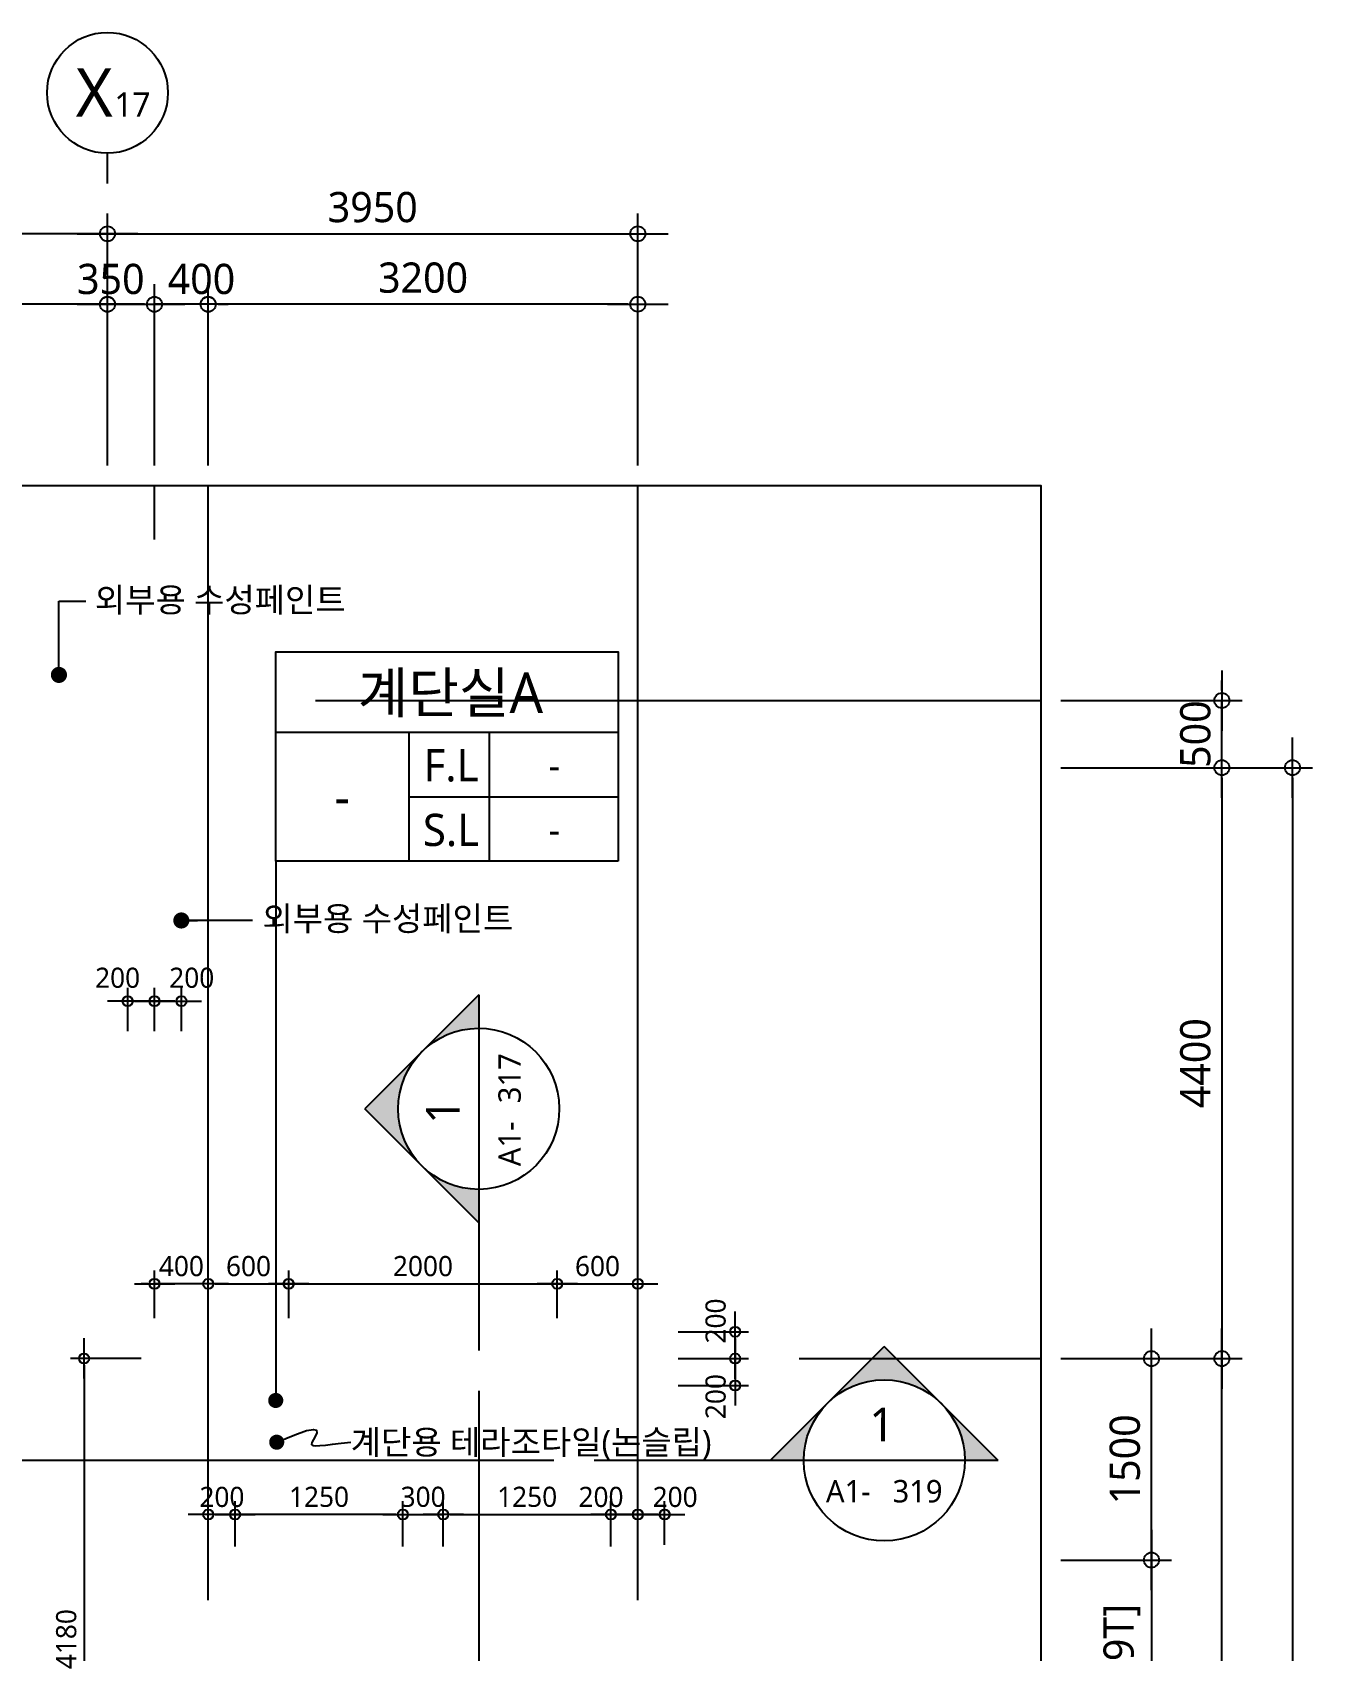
# Model space of a CAD drawing. Header units: millimetres. Extents: x -65167 to 413267, y -17142 to 66587.
# Drawn here: x 141053 to 150587, y 29162 to 41213 of the extents above; entities that cross this region are included whole.
import ezdxf
from ezdxf.enums import TextEntityAlignment as Align

# ---------------------------------------------------------------- set-up
doc = ezdxf.new("R2010")
doc.units = ezdxf.units.MM
doc.header["$LTSCALE"] = 75
doc.header["$MEASUREMENT"] = 0
doc.header["$PDSIZE"] = -10
doc.linetypes.add('CENTER', pattern=[2, 1.25, -0.25, 0.25, -0.25])
doc.layers.get('0').update_dxf_attribs({"linetype": 'CONTINUOUS'})
doc.layers.get('Defpoints').update_dxf_attribs({"color": 171, "linetype": 'CONTINUOUS'})
for name, color, linetype in [('CEN(ST)', 1, 'CENTER'), ('LED', 7, 'CONTINUOUS'), ('NDIM', 7, 'CONTINUOUS'), ('SYM', 7, 'CONTINUOUS'), ('SYM(AXIS)', 7, 'CONTINUOUS'), ('TEXT', 3, 'CONTINUOUS'), ('TEXT(AXIS)', 2, 'CONTINUOUS'), ('TEXT(MIN)', 7, 'CONTINUOUS'), ('TEXT(실명)', 3, 'CONTINUOUS'), ('TEXT-기입', 6, 'CONTINUOUS'), ('TITLE', 7, 'CONTINUOUS')]:
    doc.layers.add(name, color=color, linetype=linetype)
doc.styles.add('CGS', font='cgse', dxfattribs={"bigfont": 'cgs'})
doc.styles.add('나눔바른고딕', font='NanumBarunGothic.ttf')
doc.dimstyles.new('NDIM 1200', dxfattribs={"dimscale": 75, "dimtxt": 3, "dimasz": 1, "dimexe": 2, "dimexo": 2, "dimgap": 1, "dimtad": 1, "dimdec": 0, "dimdsep": 46, "dimtxsty": 'CGS', "dimblk": 'DOT0', "dimcen": 1, "dimdle": 8, "dimclrd": 256, "dimclre": 256, "dimclrt": 256, "dimadec": 0, "dimazin": 0, "dimtfac": 1, "dimtdec": 0, "dimtix": 1, "dimtmove": 2, "dimatfit": 3, "dimldrblk": 'DOT0', "dimfxl": 1, "dimtolj": 1, "dimtzin": 0, "dimlwd": -1, "dimlwe": -1, "dimarcsym": 0})

# ---------------------------------------------------------------- blocks, each defined once
blk = doc.blocks.new('A$C2F20087E')
at = {"layer": 'SYM(AXIS)'}
blk.add_line((600, 0), (600, 300), dxfattribs=at)
blk.add_circle((600, 900), 600, dxfattribs=at)
blk = doc.blocks.new('DOT0')
blk.add_line((-3, 0), (3, 0))
at = {"color": 6}
blk.add_circle((0, 0), 0.75, dxfattribs=at)
blk = doc.blocks.new('*D312')
at = {"layer": 'Defpoints', "color": 0, "ltscale": 0.4, "transparency": 16777216}
for p in [(130613, 39713), (130613, 37838), (141613, 37838)]:
    blk.add_point(p, dxfattribs=at)
at = {"layer": 'NDIM', "ltscale": 0.4, "transparency": 16777216}
for p, q in [((130613, 37988), (130613, 39863)), ((141613, 37988), (141613, 39863)), ((141538, 39713), (130688, 39713))]:
    blk.add_line(p, q, dxfattribs=at)
at = {"layer": 'NDIM', "ltscale": 0.4, "transparency": 16777216, "xscale": 75, "yscale": 75, "zscale": 75, "rotation": 180}
blk.add_blockref('DOT0', (130613, 39713), dxfattribs=at)
at = {"layer": 'NDIM', "ltscale": 0.4, "transparency": 16777216, "xscale": 75, "yscale": 75, "zscale": 75}
blk.add_blockref('DOT0', (141613, 39713), dxfattribs=at)
at = {"layer": 'NDIM', "ltscale": 0.4, "transparency": 16777216, "insert": (136113, 39910), "char_height": 225, "attachment_point": 5, "style": '나눔바른고딕'}
blk.add_mtext('\\A1;11000', dxfattribs=at)
blk = doc.blocks.new('*D313')
at = {"layer": 'Defpoints', "color": 0, "ltscale": 0.4, "transparency": 16777216}
for p in [(139213, 39188), (139213, 37838), (141613, 37838)]:
    blk.add_point(p, dxfattribs=at)
at = {"layer": 'NDIM', "ltscale": 0.4, "transparency": 16777216}
for p, q in [((139213, 37988), (139213, 39338)), ((141613, 37988), (141613, 39338)), ((141538, 39188), (139288, 39188))]:
    blk.add_line(p, q, dxfattribs=at)
at = {"layer": 'NDIM', "ltscale": 0.4, "transparency": 16777216, "xscale": 75, "yscale": 75, "zscale": 75, "rotation": 180}
blk.add_blockref('DOT0', (139213, 39188), dxfattribs=at)
at = {"layer": 'NDIM', "ltscale": 0.4, "transparency": 16777216, "xscale": 75, "yscale": 75, "zscale": 75}
blk.add_blockref('DOT0', (141613, 39188), dxfattribs=at)
at = {"layer": 'NDIM', "ltscale": 0.4, "transparency": 16777216, "insert": (140413, 39385), "char_height": 225, "attachment_point": 5, "style": '나눔바른고딕'}
blk.add_mtext('\\A1;2400', dxfattribs=at)
blk = doc.blocks.new('*D317')
at = {"layer": 'Defpoints', "color": 0, "ltscale": 0.4, "transparency": 16777216}
for p in [(141612.5, 39187.5), (141612.5, 37837.5), (141962.5, 37837.5)]:
    blk.add_point(p, dxfattribs=at)
at = {"layer": 'NDIM', "ltscale": 0.4, "transparency": 16777216}
for p, q in [((141612.5, 37987.5), (141612.5, 39337.5)), ((141962.5, 37987.5), (141962.5, 39337.5)), ((141887.5, 39187.5), (141687.5, 39187.5))]:
    blk.add_line(p, q, dxfattribs=at)
at = {"layer": 'NDIM', "ltscale": 0.4, "transparency": 16777216, "xscale": 75, "yscale": 75, "zscale": 75, "rotation": 180}
blk.add_blockref('DOT0', (141612.5, 39187.5), dxfattribs=at)
at = {"layer": 'NDIM', "ltscale": 0.4, "transparency": 16777216, "xscale": 75, "yscale": 75, "zscale": 75}
blk.add_blockref('DOT0', (141962.5, 39187.5), dxfattribs=at)
at = {"layer": 'NDIM', "ltscale": 0.4, "transparency": 16777216, "insert": (141637.5, 39375), "char_height": 225, "attachment_point": 5, "style": '나눔바른고딕'}
blk.add_mtext('\\A1;350', dxfattribs=at)
blk = doc.blocks.new('*D318')
at = {"layer": 'Defpoints', "color": 0, "ltscale": 0.4, "transparency": 16777216}
for p in [(142363, 39188), (142363, 37838), (145562, 37838)]:
    blk.add_point(p, dxfattribs=at)
at = {"layer": 'NDIM', "ltscale": 0.4, "transparency": 16777216}
for p, q in [((142363, 37988), (142363, 39338)), ((145562, 37988), (145562, 39338)), ((145487, 39188), (142438, 39188))]:
    blk.add_line(p, q, dxfattribs=at)
at = {"layer": 'NDIM', "ltscale": 0.4, "transparency": 16777216, "xscale": 75, "yscale": 75, "zscale": 75, "rotation": 180}
blk.add_blockref('DOT0', (142363, 39188), dxfattribs=at)
at = {"layer": 'NDIM', "ltscale": 0.4, "transparency": 16777216, "xscale": 75, "yscale": 75, "zscale": 75}
blk.add_blockref('DOT0', (145562, 39188), dxfattribs=at)
at = {"layer": 'NDIM', "ltscale": 0.4, "transparency": 16777216, "insert": (143963, 39385), "char_height": 225, "attachment_point": 5, "style": '나눔바른고딕'}
blk.add_mtext('\\A1;3200', dxfattribs=at)
blk = doc.blocks.new('*D319')
at = {"layer": 'Defpoints', "color": 0, "ltscale": 0.4, "transparency": 16777216}
for p in [(141962.5, 39187.5), (141962.5, 37837.5), (142362.5, 37837.5)]:
    blk.add_point(p, dxfattribs=at)
at = {"layer": 'NDIM', "ltscale": 0.4, "transparency": 16777216}
for p, q in [((141962.5, 37987.5), (141962.5, 39337.5)), ((142362.5, 37987.5), (142362.5, 39337.5)), ((141887.5, 39187.5), (141812.5, 39187.5)), ((142362.5, 39187.5), (141962.5, 39187.5)), ((142437.5, 39187.5), (142512.5, 39187.5))]:
    blk.add_line(p, q, dxfattribs=at)
at = {"layer": 'NDIM', "ltscale": 0.4, "transparency": 16777216, "xscale": 75, "yscale": 75, "zscale": 75}
blk.add_blockref('DOT0', (141962.5, 39187.5), dxfattribs=at)
at = {"layer": 'NDIM', "ltscale": 0.4, "transparency": 16777216, "xscale": 75, "yscale": 75, "zscale": 75, "rotation": 180}
blk.add_blockref('DOT0', (142362.5, 39187.5), dxfattribs=at)
at = {"layer": 'NDIM', "ltscale": 0.4, "transparency": 16777216, "insert": (142312.5, 39375), "char_height": 225, "attachment_point": 5, "style": '나눔바른고딕'}
blk.add_mtext('\\A1;400', dxfattribs=at)
blk = doc.blocks.new('*D320')
at = {"layer": 'Defpoints', "color": 0, "ltscale": 0.4, "transparency": 16777216}
for p in [(148562, 35737), (148562, 19187), (150437, 19187)]:
    blk.add_point(p, dxfattribs=at)
at = {"layer": 'NDIM', "ltscale": 0.4, "transparency": 16777216}
for p, q in [((148712, 35737), (150587, 35737)), ((150437, 35662), (150437, 19262)), ((148712, 19187), (150587, 19187))]:
    blk.add_line(p, q, dxfattribs=at)
at = {"layer": 'NDIM', "ltscale": 0.4, "transparency": 16777216, "xscale": 75, "yscale": 75, "zscale": 75}
for p, rotation in [((150437, 35737), 90), ((150437, 19187), 270)]:
    blk.add_blockref('DOT0', p, dxfattribs=dict(at, rotation=rotation))
at = {"layer": 'NDIM', "ltscale": 0.4, "transparency": 16777216, "insert": (150240, 27462), "char_height": 225, "attachment_point": 5, "rotation": 90, "style": '나눔바른고딕'}
blk.add_mtext('\\A1;16550', dxfattribs=at)
blk = doc.blocks.new('*D321')
at = {"layer": 'Defpoints', "color": 0, "ltscale": 0.4, "transparency": 16777216}
for p in [(148562, 35737), (148562, 31337), (149912, 31337)]:
    blk.add_point(p, dxfattribs=at)
at = {"layer": 'NDIM', "ltscale": 0.4, "transparency": 16777216}
for p, q in [((148712, 35737), (150062, 35737)), ((149912, 35662), (149912, 31412)), ((148712, 31337), (150062, 31337))]:
    blk.add_line(p, q, dxfattribs=at)
at = {"layer": 'NDIM', "ltscale": 0.4, "transparency": 16777216, "xscale": 75, "yscale": 75, "zscale": 75}
for p, rotation in [((149912, 35737), 90), ((149912, 31337), 270)]:
    blk.add_blockref('DOT0', p, dxfattribs=dict(at, rotation=rotation))
at = {"layer": 'NDIM', "ltscale": 0.4, "transparency": 16777216, "insert": (149715, 33537), "char_height": 225, "attachment_point": 5, "rotation": 90, "style": '나눔바른고딕'}
blk.add_mtext('\\A1;4400', dxfattribs=at)
blk = doc.blocks.new('*D322')
at = {"layer": 'Defpoints', "color": 0, "ltscale": 0.4, "transparency": 16777216}
for p in [(148562, 31337), (149912, 31337), (148562, 25538)]:
    blk.add_point(p, dxfattribs=at)
at = {"layer": 'NDIM', "ltscale": 0.4, "transparency": 16777216}
for p, q in [((148712, 31337), (150062, 31337)), ((149912, 25613), (149912, 31262)), ((148712, 25538), (150062, 25538))]:
    blk.add_line(p, q, dxfattribs=at)
at = {"layer": 'NDIM', "ltscale": 0.4, "transparency": 16777216, "xscale": 75, "yscale": 75, "zscale": 75}
for p, rotation in [((149912, 31337), 90), ((149912, 25538), 270)]:
    blk.add_blockref('DOT0', p, dxfattribs=dict(at, rotation=rotation))
at = {"layer": 'NDIM', "ltscale": 0.4, "transparency": 16777216, "insert": (149715, 28437), "char_height": 225, "attachment_point": 5, "rotation": 90, "style": '나눔바른고딕'}
blk.add_mtext('\\A1;5800', dxfattribs=at)
blk = doc.blocks.new('*D326')
at = {"layer": 'Defpoints', "color": 0, "ltscale": 0.4, "transparency": 16777216}
for p in [(148562, 31337), (149387, 31337), (148562, 29837)]:
    blk.add_point(p, dxfattribs=at)
at = {"layer": 'NDIM', "ltscale": 0.4, "transparency": 16777216}
for p, q in [((148712, 31337), (149537, 31337)), ((149387, 29912), (149387, 31262)), ((148712, 29837), (149537, 29837))]:
    blk.add_line(p, q, dxfattribs=at)
at = {"layer": 'NDIM', "ltscale": 0.4, "transparency": 16777216, "xscale": 75, "yscale": 75, "zscale": 75}
for p, rotation in [((149387, 31337), 90), ((149387, 29837), 270)]:
    blk.add_blockref('DOT0', p, dxfattribs=dict(at, rotation=rotation))
at = {"layer": 'NDIM', "ltscale": 0.4, "transparency": 16777216, "insert": (149190, 30587), "char_height": 225, "attachment_point": 5, "rotation": 90, "style": '나눔바른고딕'}
blk.add_mtext('\\A1;1500', dxfattribs=at)
blk = doc.blocks.new('*D327')
at = {"layer": 'Defpoints', "color": 0, "ltscale": 0.4, "transparency": 16777216}
for p in [(148562, 29837), (148562, 27317), (149387, 27317)]:
    blk.add_point(p, dxfattribs=at)
at = {"layer": 'NDIM', "ltscale": 0.4, "transparency": 16777216}
for p, q in [((148712, 29837), (149537, 29837)), ((149387, 29762), (149387, 27392)), ((148712, 27317), (149537, 27317))]:
    blk.add_line(p, q, dxfattribs=at)
at = {"layer": 'NDIM', "ltscale": 0.4, "transparency": 16777216, "xscale": 75, "yscale": 75, "zscale": 75}
for p, rotation in [((149387, 29837), 90), ((149387, 27317), 270)]:
    blk.add_blockref('DOT0', p, dxfattribs=dict(at, rotation=rotation))
at = {"layer": 'NDIM', "ltscale": 0.4, "transparency": 16777216, "insert": (149167, 28577), "char_height": 225, "attachment_point": 5, "rotation": 90, "style": '나눔바른고딕'}
blk.add_mtext('\\A1;2520[280X9T]', dxfattribs=at)
blk = doc.blocks.new('SDFEW')
at = {"layer": 'SYM'}
h = blk.add_hatch(color=256, dxfattribs=at)
h.paths.add_polyline_path([(-50, -3422), (375, -3846, -0.414214), (375, -2997)])
h.paths.add_polyline_path([(375, -3846), (799, -4270), (799, -4022, -0.198912)])
h.paths.add_polyline_path([(375, -2997, -0.198912), (799, -2822), (799, -2573)])
at = {"layer": 'Defpoints'}
blk.add_line((799, -1022), (799, 12533), dxfattribs=at)
at = {"layer": 'SYM'}
for p, q in [((799, -1322), (799, -1022)), ((799, -2822), (799, -1622)), ((799, -2573), (-50, -3422)), ((799, -4022), (799, -2822)), ((799, -4270), (-50, -3422)), ((799, -4270), (799, -4022))]:
    blk.add_line(p, q, dxfattribs=at)
blk.add_arc((799, -3422), 600, 90, 89.5643, dxfattribs=at)
blk = doc.blocks.new('*D349')
at = {"layer": 'Defpoints', "color": 0, "ltscale": 0.4, "transparency": 16777216}
for p in [(148562, 36237), (149912, 36237), (148562, 35737)]:
    blk.add_point(p, dxfattribs=at)
at = {"layer": 'NDIM', "ltscale": 0.4, "transparency": 16777216}
for p, q in [((149912, 36312), (149912, 36387)), ((148712, 36237), (150062, 36237)), ((149912, 35737), (149912, 36237)), ((148712, 35737), (150062, 35737)), ((149912, 35662), (149912, 35587))]:
    blk.add_line(p, q, dxfattribs=at)
at = {"layer": 'NDIM', "ltscale": 0.4, "transparency": 16777216, "xscale": 75, "yscale": 75, "zscale": 75}
for p, rotation in [((149912, 36237), 270), ((149912, 35737), 90)]:
    blk.add_blockref('DOT0', p, dxfattribs=dict(at, rotation=rotation))
at = {"layer": 'NDIM', "ltscale": 0.4, "transparency": 16777216, "insert": (149715, 35987), "char_height": 225, "attachment_point": 5, "rotation": 90, "style": '나눔바른고딕'}
blk.add_mtext('\\A1;500', dxfattribs=at)
blk = doc.blocks.new('A$C51E23882')
at = {"layer": 'TITLE'}
blk.add_lwpolyline([(8500, 0), (0, 0), (0, 5200), (8500, 5200)], close=True, dxfattribs=at)
for points in [[(8500, 3200), (0, 3200)], [(3300, 3200), (3300, 0)], [(5300, 3200), (5300, 0)], [(3300, 1600), (8500, 1600)]]:
    blk.add_lwpolyline(points, dxfattribs=at)
at = {"layer": 'TITLE', "style": '나눔바른고딕'}
for s, p in [('F.L', (4352, 2378)), ('S.L', (4352, 778))]:
    blk.add_text(s, height=800, dxfattribs=at).set_placement(p, align=Align.MIDDLE)
blk = doc.blocks.new('*D392')
at = {"layer": 'Defpoints', "color": 0, "ltscale": 0.4, "transparency": 16777216}
for p in [(141963, 31338), (141438, 27158), (141963, 27158)]:
    blk.add_point(p, dxfattribs=at)
at = {"layer": 'NDIM', "ltscale": 0.4, "transparency": 16777216}
for p, q in [((141863, 31338), (141338, 31338)), ((141438, 31288), (141438, 27208)), ((141863, 27158), (141338, 27158))]:
    blk.add_line(p, q, dxfattribs=at)
at = {"layer": 'NDIM', "ltscale": 0.4, "transparency": 16777216, "xscale": 50, "yscale": 50, "zscale": 50}
for p, rotation in [((141438, 31338), 90), ((141438, 27158), 270)]:
    blk.add_blockref('DOT0', p, dxfattribs=dict(at, rotation=rotation))
at = {"layer": 'NDIM', "ltscale": 0.4, "transparency": 16777216, "insert": (141306, 29248), "char_height": 150, "attachment_point": 5, "rotation": 90, "style": '나눔바른고딕'}
blk.add_mtext('\\A1;4180', dxfattribs=at)
blk = doc.blocks.new('*D791')
at = {"layer": 'Defpoints', "color": 0, "ltscale": 0.4, "transparency": 16777216}
for p in [(142563, 30176), (142563, 29837), (143813, 29837)]:
    blk.add_point(p, dxfattribs=at)
at = {"layer": 'NDIM', "ltscale": 0.4, "transparency": 16777216}
for p, q in [((142563, 29937), (142563, 30276)), ((143813, 29937), (143813, 30276)), ((143763, 30176), (142613, 30176))]:
    blk.add_line(p, q, dxfattribs=at)
at = {"layer": 'NDIM', "ltscale": 0.4, "transparency": 16777216, "xscale": 50, "yscale": 50, "zscale": 50, "rotation": 180}
blk.add_blockref('DOT0', (142563, 30176), dxfattribs=at)
at = {"layer": 'NDIM', "ltscale": 0.4, "transparency": 16777216, "xscale": 50, "yscale": 50, "zscale": 50}
blk.add_blockref('DOT0', (143813, 30176), dxfattribs=at)
at = {"layer": 'NDIM', "ltscale": 0.4, "transparency": 16777216, "insert": (143188, 30307), "char_height": 150, "attachment_point": 5, "style": '나눔바른고딕'}
blk.add_mtext('\\A1;1250', dxfattribs=at)
blk = doc.blocks.new('*D792')
at = {"layer": 'Defpoints', "color": 0, "ltscale": 0.4, "transparency": 16777216}
for p in [(144113, 30176), (143813, 29837), (144113, 29837)]:
    blk.add_point(p, dxfattribs=at)
at = {"layer": 'NDIM', "ltscale": 0.4, "transparency": 16777216}
for p, q in [((143813, 29937), (143813, 30276)), ((144113, 29937), (144113, 30276)), ((143763, 30176), (143713, 30176)), ((143813, 30176), (144113, 30176)), ((144163, 30176), (144213, 30176))]:
    blk.add_line(p, q, dxfattribs=at)
at = {"layer": 'NDIM', "ltscale": 0.4, "transparency": 16777216, "xscale": 50, "yscale": 50, "zscale": 50}
blk.add_blockref('DOT0', (143813, 30176), dxfattribs=at)
at = {"layer": 'NDIM', "ltscale": 0.4, "transparency": 16777216, "xscale": 50, "yscale": 50, "zscale": 50, "rotation": 180}
blk.add_blockref('DOT0', (144113, 30176), dxfattribs=at)
at = {"layer": 'NDIM', "ltscale": 0.4, "transparency": 16777216, "insert": (143963, 30307), "char_height": 150, "attachment_point": 5, "style": '나눔바른고딕'}
blk.add_mtext('\\A1;300', dxfattribs=at)
blk = doc.blocks.new('*D793')
at = {"layer": 'Defpoints', "color": 0, "ltscale": 0.4, "transparency": 16777216}
for p in [(145362, 30176), (144113, 29837), (145362, 29837)]:
    blk.add_point(p, dxfattribs=at)
at = {"layer": 'NDIM', "ltscale": 0.4, "transparency": 16777216}
for p, q in [((144113, 29937), (144113, 30276)), ((145362, 29937), (145362, 30276)), ((144163, 30176), (145312, 30176))]:
    blk.add_line(p, q, dxfattribs=at)
at = {"layer": 'NDIM', "ltscale": 0.4, "transparency": 16777216, "xscale": 50, "yscale": 50, "zscale": 50, "rotation": 180}
blk.add_blockref('DOT0', (144113, 30176), dxfattribs=at)
at = {"layer": 'NDIM', "ltscale": 0.4, "transparency": 16777216, "xscale": 50, "yscale": 50, "zscale": 50}
blk.add_blockref('DOT0', (145362, 30176), dxfattribs=at)
at = {"layer": 'NDIM', "ltscale": 0.4, "transparency": 16777216, "insert": (144738, 30307), "char_height": 150, "attachment_point": 5, "style": '나눔바른고딕'}
blk.add_mtext('\\A1;1250', dxfattribs=at)
blk = doc.blocks.new('*D794')
at = {"layer": 'Defpoints', "color": 0, "ltscale": 0.4, "transparency": 16777216}
for p in [(145762, 31537), (146287, 31537), (145762, 31337)]:
    blk.add_point(p, dxfattribs=at)
at = {"layer": 'NDIM', "ltscale": 0.4, "transparency": 16777216}
for p, q in [((145862, 31537), (146387, 31537)), ((146287, 31387), (146287, 31487)), ((145862, 31337), (146387, 31337))]:
    blk.add_line(p, q, dxfattribs=at)
at = {"layer": 'NDIM', "ltscale": 0.4, "transparency": 16777216, "xscale": 50, "yscale": 50, "zscale": 50}
for p, rotation in [((146287, 31537), 90), ((146287, 31337), 270)]:
    blk.add_blockref('DOT0', p, dxfattribs=dict(at, rotation=rotation))
at = {"layer": 'NDIM', "ltscale": 0.4, "transparency": 16777216, "insert": (146142, 31617), "char_height": 150, "attachment_point": 5, "rotation": 90, "style": '나눔바른고딕'}
blk.add_mtext('\\A1;200', dxfattribs=at)
blk = doc.blocks.new('*D795')
at = {"layer": 'Defpoints', "color": 0, "ltscale": 0.4, "transparency": 16777216}
for p in [(145762, 31337), (145762, 31137), (146287, 31137)]:
    blk.add_point(p, dxfattribs=at)
at = {"layer": 'NDIM', "ltscale": 0.4, "transparency": 16777216}
for p, q in [((145862, 31337), (146387, 31337)), ((146287, 31287), (146287, 31187)), ((145862, 31137), (146387, 31137))]:
    blk.add_line(p, q, dxfattribs=at)
at = {"layer": 'NDIM', "ltscale": 0.4, "transparency": 16777216, "xscale": 50, "yscale": 50, "zscale": 50}
for p, rotation in [((146287, 31337), 90), ((146287, 31137), 270)]:
    blk.add_blockref('DOT0', p, dxfattribs=dict(at, rotation=rotation))
at = {"layer": 'NDIM', "ltscale": 0.4, "transparency": 16777216, "insert": (146142, 31054), "char_height": 150, "attachment_point": 5, "rotation": 90, "style": '나눔바른고딕'}
blk.add_mtext('\\A1;200', dxfattribs=at)
blk = doc.blocks.new('*D796')
at = {"layer": 'Defpoints', "color": 0, "ltscale": 0.4, "transparency": 16777216}
for p in [(142962, 31894), (142363, 31537), (142962, 31537)]:
    blk.add_point(p, dxfattribs=at)
at = {"layer": 'NDIM', "ltscale": 0.4, "transparency": 16777216}
for p, q in [((142363, 31637), (142363, 31994)), ((142962, 31637), (142962, 31994)), ((142413, 31894), (142912, 31894))]:
    blk.add_line(p, q, dxfattribs=at)
at = {"layer": 'NDIM', "ltscale": 0.4, "transparency": 16777216, "xscale": 50, "yscale": 50, "zscale": 50, "rotation": 180}
blk.add_blockref('DOT0', (142363, 31894), dxfattribs=at)
at = {"layer": 'NDIM', "ltscale": 0.4, "transparency": 16777216, "xscale": 50, "yscale": 50, "zscale": 50}
blk.add_blockref('DOT0', (142962, 31894), dxfattribs=at)
at = {"layer": 'NDIM', "ltscale": 0.4, "transparency": 16777216, "insert": (142663, 32025), "char_height": 150, "attachment_point": 5, "style": '나눔바른고딕'}
blk.add_mtext('\\A1;600', dxfattribs=at)
blk = doc.blocks.new('*D797')
at = {"layer": 'Defpoints', "color": 0, "ltscale": 0.4, "transparency": 16777216}
for p in [(144962, 31894), (142962, 31537), (144962, 31537)]:
    blk.add_point(p, dxfattribs=at)
at = {"layer": 'NDIM', "ltscale": 0.4, "transparency": 16777216}
for p, q in [((142962, 31637), (142962, 31994)), ((144962, 31637), (144962, 31994)), ((143012, 31894), (144912, 31894))]:
    blk.add_line(p, q, dxfattribs=at)
at = {"layer": 'NDIM', "ltscale": 0.4, "transparency": 16777216, "xscale": 50, "yscale": 50, "zscale": 50, "rotation": 180}
blk.add_blockref('DOT0', (142962, 31894), dxfattribs=at)
at = {"layer": 'NDIM', "ltscale": 0.4, "transparency": 16777216, "xscale": 50, "yscale": 50, "zscale": 50}
blk.add_blockref('DOT0', (144962, 31894), dxfattribs=at)
at = {"layer": 'NDIM', "ltscale": 0.4, "transparency": 16777216, "insert": (143962, 32025), "char_height": 150, "attachment_point": 5, "style": '나눔바른고딕'}
blk.add_mtext('\\A1;2000', dxfattribs=at)
blk = doc.blocks.new('*D798')
at = {"layer": 'Defpoints', "color": 0, "ltscale": 0.4, "transparency": 16777216}
for p in [(145562, 31894), (144962, 31537), (145562, 31537)]:
    blk.add_point(p, dxfattribs=at)
at = {"layer": 'NDIM', "ltscale": 0.4, "transparency": 16777216}
for p, q in [((144962, 31637), (144962, 31994)), ((145562, 31637), (145562, 31994)), ((145012, 31894), (145512, 31894))]:
    blk.add_line(p, q, dxfattribs=at)
at = {"layer": 'NDIM', "ltscale": 0.4, "transparency": 16777216, "xscale": 50, "yscale": 50, "zscale": 50, "rotation": 180}
blk.add_blockref('DOT0', (144962, 31894), dxfattribs=at)
at = {"layer": 'NDIM', "ltscale": 0.4, "transparency": 16777216, "xscale": 50, "yscale": 50, "zscale": 50}
blk.add_blockref('DOT0', (145562, 31894), dxfattribs=at)
at = {"layer": 'NDIM', "ltscale": 0.4, "transparency": 16777216, "insert": (145262, 32025), "char_height": 150, "attachment_point": 5, "style": '나눔바른고딕'}
blk.add_mtext('\\A1;600', dxfattribs=at)
blk = doc.blocks.new('*D799')
at = {"layer": 'Defpoints', "color": 0, "ltscale": 0.4, "transparency": 16777216}
for p in [(141963, 31894), (141963, 31537), (142363, 31537)]:
    blk.add_point(p, dxfattribs=at)
at = {"layer": 'NDIM', "ltscale": 0.4, "transparency": 16777216}
for p, q in [((141963, 31637), (141963, 31994)), ((142363, 31637), (142363, 31994)), ((141913, 31894), (141863, 31894)), ((142363, 31894), (141963, 31894)), ((142413, 31894), (142463, 31894))]:
    blk.add_line(p, q, dxfattribs=at)
at = {"layer": 'NDIM', "ltscale": 0.4, "transparency": 16777216, "xscale": 50, "yscale": 50, "zscale": 50}
for p, rotation in [((141963, 31894), 359.9999999999984), ((142363, 31894), 179.9999999999984)]:
    blk.add_blockref('DOT0', p, dxfattribs=dict(at, rotation=rotation))
at = {"layer": 'NDIM', "ltscale": 0.4, "transparency": 16777216, "insert": (142163, 32025), "char_height": 150, "attachment_point": 5, "style": '나눔바른고딕'}
blk.add_mtext('\\A1;400', dxfattribs=at)
blk = doc.blocks.new('*D808')
at = {"layer": 'Defpoints', "color": 0, "ltscale": 0.4, "transparency": 16777216}
for p in [(141763, 33999), (141763, 33674), (141963, 33674)]:
    blk.add_point(p, dxfattribs=at)
at = {"layer": 'NDIM', "ltscale": 0.4, "transparency": 16777216}
for p, q in [((141763, 33774), (141763, 34099)), ((141913, 33999), (141813, 33999)), ((141963, 33774), (141963, 34099))]:
    blk.add_line(p, q, dxfattribs=at)
at = {"layer": 'NDIM', "ltscale": 0.4, "transparency": 16777216, "xscale": 50, "yscale": 50, "zscale": 50, "rotation": 180}
blk.add_blockref('DOT0', (141763, 33999), dxfattribs=at)
at = {"layer": 'NDIM', "ltscale": 0.4, "transparency": 16777216, "xscale": 50, "yscale": 50, "zscale": 50}
blk.add_blockref('DOT0', (141963, 33999), dxfattribs=at)
at = {"layer": 'NDIM', "ltscale": 0.4, "transparency": 16777216, "insert": (141688, 34172), "char_height": 150, "attachment_point": 5, "style": '나눔바른고딕'}
blk.add_mtext('\\A1;200', dxfattribs=at)
blk = doc.blocks.new('*D809')
at = {"layer": 'Defpoints', "color": 0, "ltscale": 0.4, "transparency": 16777216}
for p in [(142163, 33999), (141963, 33674), (142163, 33674)]:
    blk.add_point(p, dxfattribs=at)
at = {"layer": 'NDIM', "ltscale": 0.4, "transparency": 16777216}
for p, q in [((141963, 33774), (141963, 34099)), ((142013, 33999), (142113, 33999)), ((142163, 33774), (142163, 34099))]:
    blk.add_line(p, q, dxfattribs=at)
at = {"layer": 'NDIM', "ltscale": 0.4, "transparency": 16777216, "xscale": 50, "yscale": 50, "zscale": 50, "rotation": 180}
blk.add_blockref('DOT0', (141963, 33999), dxfattribs=at)
at = {"layer": 'NDIM', "ltscale": 0.4, "transparency": 16777216, "xscale": 50, "yscale": 50, "zscale": 50}
blk.add_blockref('DOT0', (142163, 33999), dxfattribs=at)
at = {"layer": 'NDIM', "ltscale": 0.4, "transparency": 16777216, "insert": (142240, 34172), "char_height": 150, "attachment_point": 5, "style": '나눔바른고딕'}
blk.add_mtext('\\A1;200', dxfattribs=at)
blk = doc.blocks.new('*D814')
at = {"layer": 'Defpoints', "color": 0, "ltscale": 0.4, "transparency": 16777216}
for p in [(142563, 30176), (142363, 29851), (142563, 29851)]:
    blk.add_point(p, dxfattribs=at)
at = {"layer": 'NDIM', "ltscale": 0.4, "transparency": 16777216}
for p, q in [((142363, 29951), (142363, 30276)), ((142563, 29951), (142563, 30276)), ((142413, 30176), (142513, 30176))]:
    blk.add_line(p, q, dxfattribs=at)
at = {"layer": 'NDIM', "ltscale": 0.4, "transparency": 16777216, "xscale": 50, "yscale": 50, "zscale": 50, "rotation": 180}
blk.add_blockref('DOT0', (142363, 30176), dxfattribs=at)
at = {"layer": 'NDIM', "ltscale": 0.4, "transparency": 16777216, "xscale": 50, "yscale": 50, "zscale": 50}
blk.add_blockref('DOT0', (142563, 30176), dxfattribs=at)
at = {"layer": 'NDIM', "ltscale": 0.4, "transparency": 16777216, "insert": (142465, 30306), "char_height": 150, "attachment_point": 5, "style": '나눔바른고딕'}
blk.add_mtext('\\A1;200', dxfattribs=at)
blk = doc.blocks.new('*D815')
at = {"layer": 'Defpoints', "color": 0, "ltscale": 0.4, "transparency": 16777216}
for p in [(145362, 30176), (145362, 29851), (145562, 29851)]:
    blk.add_point(p, dxfattribs=at)
at = {"layer": 'NDIM', "ltscale": 0.4, "transparency": 16777216}
for p, q in [((145362, 29951), (145362, 30276)), ((145562, 29951), (145562, 30276)), ((145512, 30176), (145412, 30176))]:
    blk.add_line(p, q, dxfattribs=at)
at = {"layer": 'NDIM', "ltscale": 0.4, "transparency": 16777216, "xscale": 50, "yscale": 50, "zscale": 50, "rotation": 180}
blk.add_blockref('DOT0', (145362, 30176), dxfattribs=at)
at = {"layer": 'NDIM', "ltscale": 0.4, "transparency": 16777216, "xscale": 50, "yscale": 50, "zscale": 50}
blk.add_blockref('DOT0', (145562, 30176), dxfattribs=at)
at = {"layer": 'NDIM', "ltscale": 0.4, "transparency": 16777216, "insert": (145288, 30306), "char_height": 150, "attachment_point": 5, "style": '나눔바른고딕'}
blk.add_mtext('\\A1;200', dxfattribs=at)
blk = doc.blocks.new('*D816')
at = {"layer": 'Defpoints', "color": 0, "ltscale": 0.4, "transparency": 16777216}
for p in [(145762, 30176), (145562, 29851), (145762, 29851)]:
    blk.add_point(p, dxfattribs=at)
at = {"layer": 'NDIM', "ltscale": 0.4, "transparency": 16777216}
for p, q in [((145562, 29951), (145562, 30276)), ((145762, 29951), (145762, 30276)), ((145612, 30176), (145712, 30176))]:
    blk.add_line(p, q, dxfattribs=at)
at = {"layer": 'NDIM', "ltscale": 0.4, "transparency": 16777216, "xscale": 50, "yscale": 50, "zscale": 50, "rotation": 180}
blk.add_blockref('DOT0', (145562, 30176), dxfattribs=at)
at = {"layer": 'NDIM', "ltscale": 0.4, "transparency": 16777216, "xscale": 50, "yscale": 50, "zscale": 50}
blk.add_blockref('DOT0', (145762, 30176), dxfattribs=at)
at = {"layer": 'NDIM', "ltscale": 0.4, "transparency": 16777216, "insert": (145840, 30306), "char_height": 150, "attachment_point": 5, "style": '나눔바른고딕'}
blk.add_mtext('\\A1;200', dxfattribs=at)
blk = doc.blocks.new('_Dot')
at = {"color": 0, "linetype": 'ByBlock', "lineweight": -2}
blk.add_line((-0.5, 0), (-1, 0), dxfattribs=at)
at = {"color": 0, "linetype": 'ByBlock', "const_width": 0.5}
blk.add_lwpolyline([(-0.25, 0, 1), (0.25, 0, 1)], format="xyb", close=True, dxfattribs=at)
blk = doc.blocks.new('*D893')
at = {"layer": 'Defpoints', "color": 0, "ltscale": 0.4, "transparency": 16777216}
for p in [(145562, 39713), (141613, 37838), (145562, 37838)]:
    blk.add_point(p, dxfattribs=at)
at = {"layer": 'NDIM', "ltscale": 0.4, "transparency": 16777216}
for p, q in [((141613, 37988), (141613, 39863)), ((145562, 37988), (145562, 39863)), ((141688, 39713), (145487, 39713))]:
    blk.add_line(p, q, dxfattribs=at)
at = {"layer": 'NDIM', "ltscale": 0.4, "transparency": 16777216, "xscale": 75, "yscale": 75, "zscale": 75, "rotation": 180}
blk.add_blockref('DOT0', (141613, 39713), dxfattribs=at)
at = {"layer": 'NDIM', "ltscale": 0.4, "transparency": 16777216, "xscale": 75, "yscale": 75, "zscale": 75}
blk.add_blockref('DOT0', (145562, 39713), dxfattribs=at)
at = {"layer": 'NDIM', "ltscale": 0.4, "transparency": 16777216, "insert": (143588, 39910), "char_height": 225, "attachment_point": 5, "style": '나눔바른고딕'}
blk.add_mtext('\\A1;3950', dxfattribs=at)
blk = doc.blocks.new('GHYY')
at = {"layer": 'SYM'}
h = blk.add_hatch(color=256, dxfattribs=at)
h.paths.add_polyline_path([(84619, 12081), (84195, 11656, -0.414214), (85043, 11656)])
h.paths.add_polyline_path([(84195, 11656), (83771, 11232), (84019, 11232, -0.198912)])
h.paths.add_polyline_path([(85043, 11656, -0.198912), (85219, 11232), (85468, 11232)])
for p, q in [((83771, 11232), (84619, 12081)), ((85468, 11232), (84619, 12081)), ((83771, 11232), (84019, 11232)), ((84019, 11232), (85219, 11232)), ((85219, 11232), (86779, 11232)), ((87079, 11232), (87379, 11232))]:
    blk.add_line(p, q, dxfattribs=at)
blk.add_arc((84619, 11232), 600, 0, 359.5643, dxfattribs=at)

msp = doc.modelspace()

# ---------------------------------------------------------------- linework, layer by layer
at = {"ltscale": 10000}
msp.add_line((142692.5, 34599.4), (142162.5, 34599.4), dxfattribs=at)
at = {"layer": 'CEN(ST)', "ltscale": 10000}
for p, q in [((141962.5, 37437.5), (141962.5, 37837.5)), ((142362.5, 29537.5), (142362.5, 37837.5)), ((145562.5, 29537.5), (145562.5, 37837.5)), ((143162.5, 36237.5), (148562.5, 36237.5)), ((146762.5, 31337.5), (148562.5, 31337.5))]:
    msp.add_line(p, q, dxfattribs=at)
at = {"layer": 'Defpoints'}
msp.add_line((144637.4, 30579.1), (129412.5, 30579.1), dxfattribs=at)
at = {"layer": 'Defpoints', "ltscale": 10000}
msp.add_lwpolyline([(148562.5, 6362.5), (128362.5, 6362.5), (128362.5, 37837.5), (148562.5, 37837.5)], close=True, dxfattribs=at)
at = {"layer": 'LED'}
msp.add_line((142865.6, 35039.9), (142865.6, 31025.3), dxfattribs=at)
at = {"layer": 'LED', "const_width": 56.2}
for points in [[(142865.6, 31053.4, -1), (142865.6, 30997.1, -1)], [(142872.9, 30742.7, -1), (142872.9, 30686.5, -1)]]:
    msp.add_lwpolyline(points, format="xyb", close=True, dxfattribs=at)
at = {"layer": 'LED'}
msp.add_lwpolyline([(142872.9, 30714.6), (143006.8, 30770.5), (143095.6, 30800.6), (143147.3, 30809.8), (143170, 30803), (143172, 30785.1), (143161.2, 30760.9), (143145.9, 30735.1), (143134, 30712.8), (143132.4, 30697.6), (143142.1, 30689.4), (143162.9, 30686.9), (143194.5, 30688.8), (143236.7, 30693.7), (143289.3, 30700.6), (143351.8, 30708), (143424.2, 30714.6)], dxfattribs=at)

# ---------------------------------------------------------------- block references
for name, p, xscale, yscale, zscale in [('A$C2F20087E', (141162.5, 40087.5), 0.75, 0.75, 0.75), ('A$C51E23882', (142865.6, 35039.9), 0.3, 0.3, 0.3)]:
    msp.add_blockref(name, p, dxfattribs=dict(xscale=xscale, yscale=yscale, zscale=zscale))
at = {"xscale": -1, "rotation": 180}
msp.add_blockref('SDFEW', (143578.4, 29775.1), dxfattribs=at)
at = {"xscale": -1}
msp.add_blockref('GHYY', (232016.4, 19347.1), dxfattribs=at)
at = {"layer": 'NDIM', "ltscale": 10000, "xscale": -120, "yscale": 120, "zscale": 120, "rotation": 359.9999999999992}
msp.add_blockref('_Dot', (142162.5, 34599.4), dxfattribs=at)

# ---------------------------------------------------------------- texts
at = {"layer": 'TEXT', "style": '나눔바른고딕'}
for s, height, rotation, p in [('317', 166.67, 90, (144690, 33238.5)), ('1', 250, 90, (144234.7, 33086.1)), ('A1-', 166.67, 90, (144690.1, 32769.6)), ('1', 250, 360, (147286.7, 30721.8))]:
    msp.add_text(s, height=height, rotation=rotation, dxfattribs=at).set_placement(p)
for s, p in [('A1-', (146963.2, 30266.4)), ('319', (147458.9, 30266.5))]:
    msp.add_text(s, height=166.67, dxfattribs=at).set_placement(p)
at = {"layer": 'TEXT(AXIS)', "style": '나눔바른고딕'}
for s, height, p in [('X', 360, (141513.8, 40765.5)), ('17', 180, (141798.2, 40675.5))]:
    msp.add_text(s, height=height, dxfattribs=at).set_placement(p, align=Align.MIDDLE)
at = {"layer": 'TEXT(MIN)', "style": '나눔바른고딕'}
for p in [(141518.6, 36986.5), (142766.5, 34613.3)]:
    msp.add_text('외부용 수성페인트', height=180, rotation=360, dxfattribs=at).set_placement(p, align=Align.MIDDLE_LEFT)
msp.add_text('계단용 테라조타일(논슬립)', height=180, dxfattribs=at).set_placement((143424.2, 30714.6), align=Align.MIDDLE_LEFT)
at = {"layer": 'TEXT(실명)', "style": '나눔바른고딕'}
msp.add_text('계단실A', height=300, dxfattribs=at).set_placement((144166.9, 36298.1), align=Align.MIDDLE)
at = {"layer": 'TEXT-기입', "style": '나눔바른고딕'}
for p in [(144940.2, 35755.3), (144940.4, 35276.2)]:
    msp.add_text('-', height=210, dxfattribs=at).set_placement(p, align=Align.MIDDLE)
msp.add_text('-', height=270, dxfattribs=at).set_placement((143360.6, 35519.9), align=Align.MIDDLE_CENTER)

# ---------------------------------------------------------------- dimensions: what is measured, and where the dimension line sits
at = {"layer": 'NDIM', "ltscale": 0.4}
for base, p1, p2, angle, override, picture, middle in [((130612.5, 39712.5), (141612.5, 37837.5), (130612.5, 37837.5), 180, {"dimtxsty": '나눔바른고딕'}, '*D312', (136112.5, 39909.7)), ((145562.5, 39712.5), (141612.5, 37837.5), (145562.5, 37837.5), 0, {"dimtxsty": '나눔바른고딕'}, '*D893', (143587.5, 39909.8)), ((139212.5, 39187.5), (141612.5, 37837.5), (139212.5, 37837.5), 180, {"dimtxsty": '나눔바른고딕'}, '*D313', (140412.5, 39384.7)), ((142362.5, 39187.5), (145562.5, 37837.5), (142362.5, 37837.5), 180, {"dimtxsty": '나눔바른고딕'}, '*D318', (143962.5, 39384.8)), ((149912.5, 36237.5), (148562.5, 35737.5), (148562.5, 36237.5), 90, {"dimtxsty": '나눔바른고딕'}, '*D349', (149715.3, 35987.5)), ((150437.5, 19187.5), (148562.5, 35737.5), (148562.5, 19187.5), 270, {"dimtxsty": '나눔바른고딕'}, '*D320', (150240.2, 27462.5)), ((149912.5, 31337.5), (148562.5, 35737.5), (148562.5, 31337.5), 270, {"dimtxsty": '나눔바른고딕'}, '*D321', (149715.3, 33537.5)), ((141962.5, 31893.8), (142362.5, 31537.5), (141962.5, 31537.5), 180, {"dimscale": 50, "dimtxsty": '나눔바른고딕'}, '*D799', (142162.5, 32025.2)), ((141437.5, 27157.5), (141962.5, 31337.5), (141962.5, 27157.5), 270, {"dimscale": 50, "dimtxsty": '나눔바른고딕'}, '*D392', (141306.1, 29247.5)), ((149912.5, 31337.5), (148562.5, 25537.5), (148562.5, 31337.5), 90, {"dimtxsty": '나눔바른고딕'}, '*D322', (149715.3, 28437.5)), ((149387.5, 31337.5), (148562.5, 29837.5), (148562.5, 31337.5), 90, {"dimtxsty": '나눔바른고딕'}, '*D326', (149190.3, 30587.5)), ((142562.5, 30175.7), (143812.5, 29837.5), (142562.5, 29837.5), 180, {"dimscale": 50, "dimtxsty": '나눔바른고딕'}, '*D791', (143187.5, 30307.1))]:
    dim = msp.add_linear_dim(base=base, p1=p1, p2=p2, angle=angle, dimstyle='NDIM 1200', override=override, dxfattribs=at)
    dim.commit()
    dim.dimension.update_dxf_attribs({"geometry": picture, "text_midpoint": middle})
for base, p1, p2, angle, override, picture, middle in [((141612.5, 39187.5), (141962.5, 37837.5), (141612.5, 37837.5), 180, {"dimtxsty": '나눔바른고딕'}, '*D317', (141637.5, 39375)), ((141962.5, 39187.5), (142362.5, 37837.5), (141962.5, 37837.5), 180, {"dimtxsty": '나눔바른고딕'}, '*D319', (142312.5, 39375)), ((141762.5, 33999.2), (141962.5, 33674.1), (141762.5, 33674.1), 180, {"dimscale": 50, "dimtxsty": '나눔바른고딕'}, '*D808', (141687.5, 34171.7)), ((146287.5, 31537.5), (145762.5, 31337.5), (145762.5, 31537.5), 90, {"dimscale": 50, "dimtxsty": '나눔바른고딕'}, '*D794', (146141.8, 31617.1)), ((146287.5, 31137.5), (145762.5, 31337.5), (145762.5, 31137.5), 270, {"dimscale": 50, "dimtxsty": '나눔바른고딕'}, '*D795', (146141.8, 31054.1)), ((145362.5, 30175.7), (145562.5, 29850.5), (145362.5, 29850.5), 180, {"dimscale": 50, "dimtxsty": '나눔바른고딕'}, '*D815', (145287.5, 30305.6))]:
    dim = msp.add_linear_dim(base=base, p1=p1, p2=p2, angle=angle, dimstyle='NDIM 1200', override=override, dxfattribs=at)
    dim.commit()
    dim.dimension.update_dxf_attribs({"geometry": picture, "text_midpoint": middle, "dimtype": 160})
for base, p1, p2, picture, middle in [((142162.5, 33999.2), (141962.5, 33674.1), (142162.5, 33674.1), '*D809', (142240, 34171.7)), ((142562.5, 30175.7), (142362.5, 29850.5), (142562.5, 29850.5), '*D814', (142464.8, 30305.6)), ((145762.5, 30175.7), (145562.5, 29850.5), (145762.5, 29850.5), '*D816', (145840, 30305.6))]:
    dim = msp.add_linear_dim(base=base, p1=p1, p2=p2, dimstyle='NDIM 1200', override={"dimscale": 50, "dimtxsty": '나눔바른고딕'}, dxfattribs=at)
    dim.commit()
    dim.dimension.update_dxf_attribs({"geometry": picture, "text_midpoint": middle, "dimtype": 160})
for base, p1, p2, picture, middle in [((142962.5, 31893.8), (142362.5, 31537.5), (142962.5, 31537.5), '*D796', (142662.5, 32025.3)), ((144962.5, 31893.8), (142962.5, 31537.5), (144962.5, 31537.5), '*D797', (143962.5, 32025.2)), ((145562.5, 31893.8), (144962.5, 31537.5), (145562.5, 31537.5), '*D798', (145262.5, 32025.3)), ((144112.5, 30175.7), (143812.5, 29837.5), (144112.5, 29837.5), '*D792', (143962.5, 30307.2)), ((145362.5, 30175.7), (144112.5, 29837.5), (145362.5, 29837.5), '*D793', (144737.5, 30307.1))]:
    dim = msp.add_linear_dim(base=base, p1=p1, p2=p2, dimstyle='NDIM 1200', override={"dimscale": 50, "dimtxsty": '나눔바른고딕'}, dxfattribs=at)
    dim.commit()
    dim.dimension.update_dxf_attribs({"geometry": picture, "text_midpoint": middle})
dim = msp.add_linear_dim(base=(149387.5, 27317.5), p1=(148562.5, 29837.5), p2=(148562.5, 27317.5), angle=270, text='<>[280X9T]', dimstyle='NDIM 1200', override={"dimtxsty": '나눔바른고딕'}, dxfattribs=at)
dim.commit()
dim.dimension.update_dxf_attribs({"geometry": '*D327', "text_midpoint": (149166.8, 28577.5)})

# ---------------------------------------------------------------- leaders
at = {"layer": 'NDIM', "ltscale": 10000}
msp.add_leader([(141251.1, 36427.9), (141251.1, 36976.9), (141451.1, 36976.9)], dimstyle='NDIM 1200', override={"dimscale": 120, "dimasz": 1, "dimgap": 1, "dimtad": 0, "dimldrblk": 'Dot'}, dxfattribs=at)

doc.saveas('drawing.dxf')
